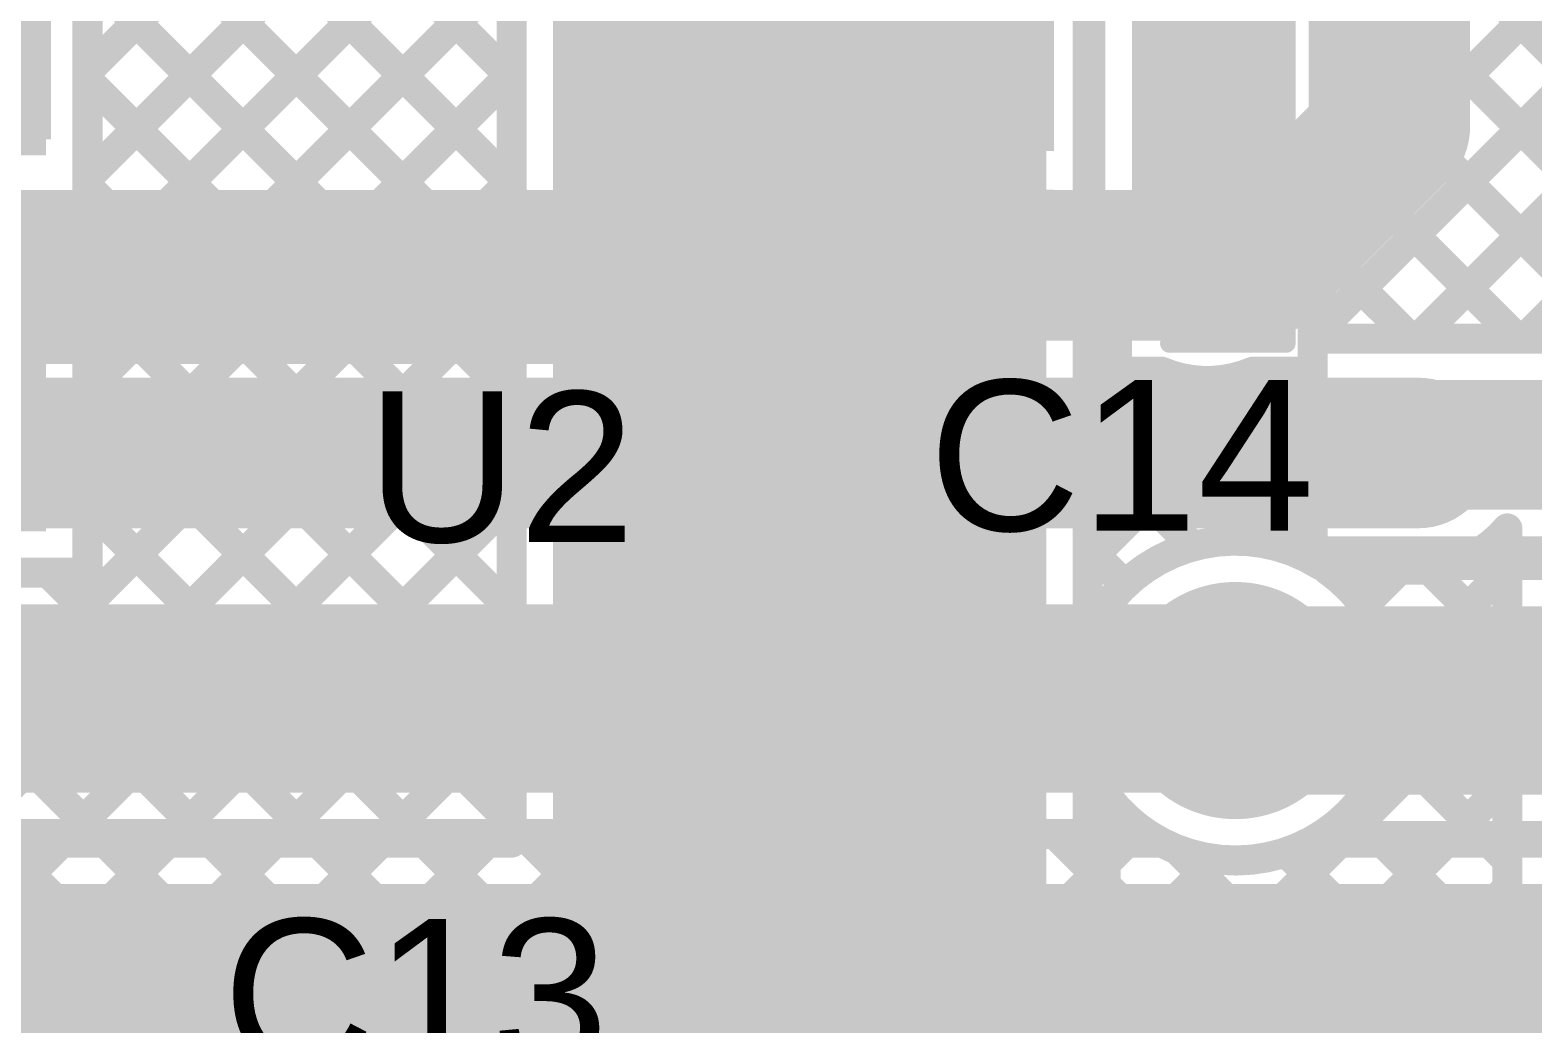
# Model space of a CAD drawing. Header units: millimetres. Extents: x 0 to 214, y 0 to 214.
# Drawn here: x 1.9989 to 2.3981, y 1.6591 to 1.9231 of the extents above; entities that cross this region are included whole.
import ezdxf

# ---------------------------------------------------------------- set-up
doc = ezdxf.new("R2010")
doc.units = ezdxf.units.MM
doc.header["$MEASUREMENT"] = 0
for name, color, linetype in [('BottomLayer', 5, 'Continuous'), ('BottomSolder', 6, 'Continuous'), ('TopLayer', 1, 'Continuous'), ('TopOverlay', 2, 'Continuous'), ('TopPaste', 8, 'Continuous'), ('TopSolder', 216, 'Continuous'), ('ViaHoleLayer', 16, 'Continuous')]:
    doc.layers.add(name, color=color, linetype=linetype)
doc.styles.add('Arial', font='', dxfattribs={"height": 0.2})
doc.styles.get('Arial').set_extended_font_data('Arial')

# ---------------------------------------------------------------- blocks, each defined once
blk = doc.blocks.new('SOIC_8_180')
at = {"layer": 'TopLayer'}
for points in [[(-0.0735, 0.0622), (-0.1365, 0.0622), (-0.1365, 0.0878), (-0.0735, 0.0878)], [(0.13909, 0.0622), (0.0761, 0.0622), (0.0761, 0.0878), (0.13909, 0.0878)], [(-0.0735, 0.0122), (-0.1365, 0.0122), (-0.1365, 0.0378), (-0.0735, 0.0378)], [(0.13909, 0.0122), (0.0761, 0.0122), (0.0761, 0.0378), (0.13909, 0.0378)], [(-0.0735, -0.0378), (-0.1365, -0.0378), (-0.1365, -0.0122), (-0.0735, -0.0122)], [(0.13909, -0.0378), (0.0761, -0.0378), (0.0761, -0.0122), (0.13909, -0.0122)], [(-0.0735, -0.0878), (-0.1365, -0.0878), (-0.1365, -0.0622), (-0.0735, -0.0622)], [(0.13909, -0.0878), (0.0761, -0.0878), (0.0761, -0.0622), (0.13909, -0.0622)]]:
    blk.add_hatch(color=1, dxfattribs=at).paths.add_polyline_path(points)
at = {"layer": 'TopPaste'}
for points in [[(-0.0735, 0.0622), (-0.1365, 0.0622), (-0.1365, 0.0878), (-0.0735, 0.0878)], [(0.13909, 0.0622), (0.0761, 0.0622), (0.0761, 0.0878), (0.13909, 0.0878)], [(-0.0735, 0.0122), (-0.1365, 0.0122), (-0.1365, 0.0378), (-0.0735, 0.0378)], [(0.13909, 0.0122), (0.0761, 0.0122), (0.0761, 0.0378), (0.13909, 0.0378)], [(-0.0735, -0.0378), (-0.1365, -0.0378), (-0.1365, -0.0122), (-0.0735, -0.0122)], [(0.13909, -0.0378), (0.0761, -0.0378), (0.0761, -0.0122), (0.13909, -0.0122)], [(-0.0735, -0.0878), (-0.1365, -0.0878), (-0.1365, -0.0622), (-0.0735, -0.0622)], [(0.13909, -0.0878), (0.0761, -0.0878), (0.0761, -0.0622), (0.13909, -0.0622)]]:
    blk.add_hatch(color=8, dxfattribs=at).paths.add_polyline_path(points)
at = {"layer": 'TopSolder'}
for points in [[(-0.0695, 0.0582), (-0.1405, 0.0582), (-0.1405, 0.0918), (-0.0695, 0.0918)], [(0.14309, 0.0582), (0.0721, 0.0582), (0.0721, 0.0918), (0.14309, 0.0918)], [(-0.0695, 0.0082), (-0.1405, 0.0082), (-0.1405, 0.0418), (-0.0695, 0.0418)], [(0.14309, 0.0082), (0.0721, 0.0082), (0.0721, 0.0418), (0.14309, 0.0418)], [(-0.0695, -0.0418), (-0.1405, -0.0418), (-0.1405, -0.0082), (-0.0695, -0.0082)], [(0.14309, -0.0418), (0.0721, -0.0418), (0.0721, -0.0082), (0.14309, -0.0082)], [(-0.0695, -0.0918), (-0.1405, -0.0918), (-0.1405, -0.0582), (-0.0695, -0.0582)], [(0.14309, -0.0918), (0.0721, -0.0918), (0.0721, -0.0582), (0.14309, -0.0582)]]:
    blk.add_hatch(color=216, dxfattribs=at).paths.add_polyline_path(points)
at = {"layer": 'TopOverlay'}
for points, const_width in [([(-0.12253, 0.101, 1), (-0.13147, 0.101, 1)], 0.007), ([(-0.13322, 0.101, 1), (-0.12972, 0.101, 1)], 0.0035), ([(-0.12428, 0.101, 1), (-0.12078, 0.101, 1)], 0.0035), ([(-0.08025, 0.098, 1), (-0.07675, 0.098, 1)], 0.0035), ([(0.07675, 0.098, 1), (0.08025, 0.098, 1)], 0.0035), ([(-0.08025, -0.1, 1), (-0.07675, -0.1, 1)], 0.0035), ([(0.07675, -0.1, 1), (0.08025, -0.1, 1)], 0.0035)]:
    blk.add_lwpolyline(points, format="xyb", close=True, dxfattribs=dict(at, const_width=const_width))
at = {"layer": 'TopOverlay', "const_width": 0.007}
for points in [[(0.0785, 0.098), (-0.0785, 0.098)], [(0.0785, -0.1), (-0.0785, -0.1)]]:
    blk.add_lwpolyline(points, dxfattribs=at)
blk = doc.blocks.new('C__0603_294')
at = {"layer": 'TopLayer'}
for points in [[(-0.015, 0.0175), (-0.015, -0.0175), (-0.045, -0.0175), (-0.045, 0.0175)], [(0.045, 0.0175), (0.045, -0.0175), (0.015, -0.0175), (0.015, 0.0175)]]:
    blk.add_hatch(color=1, dxfattribs=at).paths.add_polyline_path(points)
at = {"layer": 'TopPaste'}
for points in [[(-0.015, 0.0175), (-0.015, -0.0175), (-0.045, -0.0175), (-0.045, 0.0175)], [(0.045, 0.0175), (0.045, -0.0175), (0.015, -0.0175), (0.015, 0.0175)]]:
    blk.add_hatch(color=8, dxfattribs=at).paths.add_polyline_path(points)
at = {"layer": 'TopSolder'}
for points in [[(-0.01264, 0.01986), (-0.01264, -0.01986), (-0.04736, -0.01986), (-0.04736, 0.01986)], [(0.04736, 0.01986), (0.04736, -0.01986), (0.01264, -0.01986), (0.01264, 0.01986)]]:
    blk.add_hatch(color=216, dxfattribs=at).paths.add_polyline_path(points)
at = {"layer": 'TopOverlay', "const_width": 0.005}
for points in [[(-0.049, 0.021), (-0.018, 0.021)], [(-0.049, -0.021), (-0.049, 0.021)], [(0.018, 0.021), (0.049, 0.021)], [(0.049, -0.021), (0.049, 0.021)], [(-0.049, -0.021), (-0.018, -0.021)], [(0.018, -0.021), (0.049, -0.021)]]:
    blk.add_lwpolyline(points, dxfattribs=at)
at = {"layer": 'TopOverlay', "const_width": 0.0025}
for points in [[(-0.05025, 0.021, 1), (-0.04775, 0.021, 1)], [(-0.05025, 0.021, 1), (-0.04775, 0.021, 1)], [(-0.01925, 0.021, 1), (-0.01675, 0.021, 1)], [(0.01675, 0.021, 1), (0.01925, 0.021, 1)], [(0.04775, 0.021, 1), (0.05025, 0.021, 1)], [(0.04775, 0.021, 1), (0.05025, 0.021, 1)], [(-0.05025, -0.021, 1), (-0.04775, -0.021, 1)], [(-0.05025, -0.021, 1), (-0.04775, -0.021, 1)], [(-0.01925, -0.021, 1), (-0.01675, -0.021, 1)], [(0.01675, -0.021, 1), (0.01925, -0.021, 1)], [(0.04775, -0.021, 1), (0.05025, -0.021, 1)], [(0.04775, -0.021, 1), (0.05025, -0.021, 1)]]:
    blk.add_lwpolyline(points, format="xyb", close=True, dxfattribs=at)
blk = doc.blocks.new('C__0603_295')
at = {"layer": 'TopLayer'}
for points in [[(-0.015, 0.0175), (-0.015, -0.0175), (-0.045, -0.0175), (-0.045, 0.0175)], [(0.045, 0.0175), (0.045, -0.0175), (0.015, -0.0175), (0.015, 0.0175)]]:
    blk.add_hatch(color=1, dxfattribs=at).paths.add_polyline_path(points)
at = {"layer": 'TopPaste'}
for points in [[(-0.015, 0.0175), (-0.015, -0.0175), (-0.045, -0.0175), (-0.045, 0.0175)], [(0.045, 0.0175), (0.045, -0.0175), (0.015, -0.0175), (0.015, 0.0175)]]:
    blk.add_hatch(color=8, dxfattribs=at).paths.add_polyline_path(points)
at = {"layer": 'TopSolder'}
for points in [[(-0.01264, 0.01986), (-0.01264, -0.01986), (-0.04736, -0.01986), (-0.04736, 0.01986)], [(0.04736, 0.01986), (0.04736, -0.01986), (0.01264, -0.01986), (0.01264, 0.01986)]]:
    blk.add_hatch(color=216, dxfattribs=at).paths.add_polyline_path(points)
at = {"layer": 'TopOverlay', "const_width": 0.005}
for points in [[(-0.049, -0.021), (-0.049, 0.021)], [(-0.049, 0.021), (-0.018, 0.021)], [(0.018, 0.021), (0.049, 0.021)], [(0.049, -0.021), (0.049, 0.021)], [(-0.049, -0.021), (-0.018, -0.021)], [(0.018, -0.021), (0.049, -0.021)]]:
    blk.add_lwpolyline(points, dxfattribs=at)
at = {"layer": 'TopOverlay', "const_width": 0.0025}
for points in [[(-0.05025, 0.021, 1), (-0.04775, 0.021, 1)], [(-0.05025, 0.021, 1), (-0.04775, 0.021, 1)], [(-0.01925, 0.021, 1), (-0.01675, 0.021, 1)], [(0.01675, 0.021, 1), (0.01925, 0.021, 1)], [(0.04775, 0.021, 1), (0.05025, 0.021, 1)], [(0.04775, 0.021, 1), (0.05025, 0.021, 1)], [(-0.05025, -0.021, 1), (-0.04775, -0.021, 1)], [(-0.05025, -0.021, 1), (-0.04775, -0.021, 1)], [(-0.01925, -0.021, 1), (-0.01675, -0.021, 1)], [(0.01675, -0.021, 1), (0.01925, -0.021, 1)], [(0.04775, -0.021, 1), (0.05025, -0.021, 1)], [(0.04775, -0.021, 1), (0.05025, -0.021, 1)]]:
    blk.add_lwpolyline(points, format="xyb", close=True, dxfattribs=at)
blk = doc.blocks.new('VT1H471MI135000CE0_296')
at = {"layer": 'TopLayer'}
blk.add_hatch(color=1, dxfattribs=at).paths.add_polyline_path([(-0.32461, 0.03445), (-0.08051, 0.03445), (-0.08051, -0.03445), (-0.32461, -0.03445)])
at = {"layer": 'TopPaste'}
blk.add_hatch(color=8, dxfattribs=at).paths.add_polyline_path([(-0.32461, 0.03445), (-0.08051, 0.03445), (-0.08051, -0.03445), (-0.32461, -0.03445)])
at = {"layer": 'TopSolder'}
blk.add_hatch(color=216, dxfattribs=at).paths.add_polyline_path([(-0.32861, 0.03845), (-0.07651, 0.03845), (-0.07651, -0.03845), (-0.32861, -0.03845)])
at = {"layer": 'TopOverlay', "const_width": 0.01}
for points in [[(-0.30956, 0.048), (-0.30956, 0.108)], [(-0.27956, 0.077), (-0.33956, 0.077)]]:
    blk.add_lwpolyline(points, dxfattribs=at)
at = {"layer": 'TopOverlay', "const_width": 0.005}
for points in [[(-0.31206, 0.108, 1), (-0.30706, 0.108, 1)], [(-0.34206, 0.077, 1), (-0.33706, 0.077, 1)], [(-0.31206, 0.048, 1), (-0.30706, 0.048, 1)]]:
    blk.add_lwpolyline(points, format="xyb", close=True, dxfattribs=at)

msp = doc.modelspace()

# ---------------------------------------------------------------- hatches: boundary and pattern name
at = {"layer": 'BottomLayer'}
h = msp.add_hatch(color=5, dxfattribs=at)
edge = h.paths.add_edge_path()
edge.add_arc((2.36761, 1.81077), 0.01181, 0, 360)
h = msp.add_hatch(color=5, dxfattribs=at)
edge = h.paths.add_edge_path()
edge.add_arc((2.319, 1.745), 0.0315, 0, 360)
at = {"layer": 'BottomSolder'}
h = msp.add_hatch(color=6, dxfattribs=at)
edge = h.paths.add_edge_path()
edge.add_arc((2.319, 1.745), 0.01975, 0, 360)
at = {"layer": 'TopLayer'}
for points in [[(1.87812, 1.88988), (2.00312, 1.88988), (2.00312, 1.92888), (1.87812, 1.92888)], [(2.1378, 1.675), (2.2688, 1.675), (2.2688, 1.92913), (2.1378, 1.92913)], [(1.87812, 1.80256), (2.00312, 1.80256), (2.00312, 1.87888), (1.87812, 1.87888)], [(1.56714, 1.79), (2.00312, 1.79), (2.00312, 1.83012), (1.56714, 1.83012)], [(2.35054, 1.79567), (3.18322, 1.79567), (3.18322, 1.83012), (2.35054, 1.83012)], [(2.408, 1.69626), (1.373, 1.69626), (1.373, 1.404), (2.408, 1.404)]]:
    msp.add_hatch(color=1, dxfattribs=at).paths.add_polyline_path(points)
h = msp.add_hatch(color=1, dxfattribs=at)
edge = h.paths.add_edge_path()
edge.add_arc((2.36761, 1.81077), 0.01181, 0, 360)
h = msp.add_hatch(color=1, dxfattribs=at)
edge = h.paths.add_edge_path()
edge.add_arc((2.319, 1.745), 0.0315, 0, 360)
at = {"layer": 'TopSolder'}
h = msp.add_hatch(color=216, dxfattribs=at)
edge = h.paths.add_edge_path()
edge.add_arc((2.319, 1.745), 0.01975, 0, 360)
at = {"layer": 'ViaHoleLayer'}
h = msp.add_hatch(color=16, dxfattribs=at)
edge = h.paths.add_edge_path()
edge.add_arc((2.36761, 1.81077), 0.00591, 0, 360)
h = msp.add_hatch(color=16, dxfattribs=at)
edge = h.paths.add_edge_path()
edge.add_arc((2.319, 1.745), 0.01575, 0, 360)

# ---------------------------------------------------------------- linework, layer by layer
at = {"layer": 'BottomLayer'}
for points, const_width in [([(1.96913, 1.90813), (2.226, 2.165)], 0.022), ([(2.36137, 1.89737), (2.36137, 2.0063)], 0.04), ([(2.32463, 1.86063), (2.36137, 1.89737)], 0.04), ([(1.80579, 1.86063), (2.32463, 1.86063)], 0.04), ([(1.94962, 1.81077), (2.36761, 1.81077)], 0.04), ([(2.39125, 0.7554), (2.39125, 1.79072)], 0.008), ([(2.34343, 1.77977), (2.36761, 1.77977)], 0.008), ([(2.35314, 1.77031), (2.3626, 1.77977)], 0.008), ([(2.36119, 1.75008), (2.39125, 1.78014)], 0.008), ([(2.37042, 1.7799), (2.39125, 1.75907)], 0.008), ([(1.80579, 1.74554), (2.31738, 1.74554)], 0.05), ([(2.31738, 1.74554), (2.31792, 1.74608)], 0.05), ([(2.35583, 1.7662), (2.39125, 1.73078)], 0.008), ([(1.357, 0.7176), (2.39125, 1.75185)], 0.008), ([(2.35998, 1.73376), (2.39125, 1.7025)], 0.008), ([(1.357, 0.68932), (2.39125, 1.72357)], 0.008), ([(2.34977, 1.71569), (2.39125, 1.67421)], 0.008), ([(1.33065, 1.00239), (2.03781, 1.70954)], 0.008), ([(1.34928, 0.99272), (2.06609, 1.70954)], 0.008), ([(1.357, 0.91559), (2.15095, 1.70954)], 0.008), ([(1.357, 0.85903), (2.20751, 1.70954)], 0.008), ([(1.357, 0.83074), (2.2358, 1.70954)], 0.008), ([(1.357, 0.88731), (2.17923, 1.70954)], 0.008), ([(1.357, 0.77417), (2.29237, 1.70954)], 0.008), ([(1.357, 0.80246), (2.26408, 1.70954)], 0.008), ([(1.36078, 0.97594), (2.09438, 1.70954)], 0.008), ([(1.36161, 0.94849), (2.12266, 1.70954)], 0.008), ([(1.6515, 1.35152), (2.00952, 1.70954)], 0.008), ([(1.82749, 1.70954), (2.29558, 1.70954)], 0.008), ([(1.95994, 1.70954), (2.39125, 1.27823)], 0.008), ([(1.98823, 1.70954), (2.39125, 1.30652)], 0.008), ([(2.01651, 1.70954), (2.39125, 1.3348)], 0.008), ([(2.0448, 1.70954), (2.39125, 1.36309)], 0.008), ([(2.07308, 1.70954), (2.39125, 1.39137)], 0.008), ([(2.10137, 1.70954), (2.39125, 1.41965)], 0.008), ([(2.12965, 1.70954), (2.39125, 1.44794)], 0.008), ([(2.15793, 1.70954), (2.39125, 1.47622)], 0.008), ([(2.18622, 1.70954), (2.39125, 1.50451)], 0.008), ([(2.2145, 1.70954), (2.39125, 1.53279)], 0.008), ([(2.24279, 1.70954), (2.39125, 1.56108)], 0.008), ([(2.27107, 1.70954), (2.39125, 1.58936)], 0.008), ([(2.30344, 1.70545), (2.39125, 1.61764)], 0.008), ([(2.33248, 1.7047), (2.39125, 1.64593)], 0.008), ([(1.357, 0.74589), (2.31392, 1.70281)], 0.008), ([(1.357, 0.66104), (2.39125, 1.69529)], 0.008), ([(1.357, 0.63275), (2.39125, 1.667)], 0.008)]:
    msp.add_lwpolyline(points, dxfattribs=dict(at, const_width=const_width))
for points, const_width in [([(2.35137, 1.89737, 1), (2.37137, 1.89737, 1)], 0.02), ([(2.35137, 1.89737, 1), (2.37137, 1.89737, 1)], 0.02), ([(2.31463, 1.86063, 1), (2.33463, 1.86063, 1)], 0.02), ([(2.31463, 1.86063, 1), (2.33463, 1.86063, 1)], 0.02), ([(2.35761, 1.81077, 1), (2.37761, 1.81077, 1)], 0.02), ([(2.38925, 1.79072, 1), (2.39325, 1.79072, 1)], 0.004), ([(2.38925, 1.79072, 1), (2.39325, 1.79072, 1)], 0.004), ([(2.34143, 1.77977, 1), (2.34543, 1.77977, 1)], 0.004), ([(2.34143, 1.77977, 1), (2.34543, 1.77977, 1)], 0.004), ([(2.3606, 1.77977, 1), (2.3646, 1.77977, 1)], 0.004), ([(2.36561, 1.77977, 1), (2.36961, 1.77977, 1)], 0.004), ([(2.36561, 1.77977, 1), (2.36961, 1.77977, 1)], 0.004), ([(2.36842, 1.7799, 1), (2.37242, 1.7799, 1)], 0.004), ([(2.38925, 1.78014, 1), (2.39325, 1.78014, 1)], 0.004), ([(2.35114, 1.77031, 1), (2.35514, 1.77031, 1)], 0.004), ([(2.30488, 1.74554, 1), (2.32988, 1.74554, 1)], 0.025), ([(2.30488, 1.74554, 1), (2.32988, 1.74554, 1)], 0.025), ([(2.30542, 1.74608, 1), (2.33042, 1.74608, 1)], 0.025), ([(2.35383, 1.7662, 1), (2.35783, 1.7662, 1)], 0.004), ([(2.38925, 1.75907, 1), (2.39325, 1.75907, 1)], 0.004), ([(2.35919, 1.75008, 1), (2.36319, 1.75008, 1)], 0.004), ([(2.38925, 1.75185, 1), (2.39325, 1.75185, 1)], 0.004), ([(2.3595, 1.745, 1), (2.3635, 1.745, 1)], 0.004), ([(2.3595, 1.745, 1), (2.3635, 1.745, 1)], 0.004), ([(2.35798, 1.73376, 1), (2.36198, 1.73376, 1)], 0.004), ([(2.38925, 1.73078, 1), (2.39325, 1.73078, 1)], 0.004), ([(2.38925, 1.72357, 1), (2.39325, 1.72357, 1)], 0.004), ([(2.34777, 1.71569, 1), (2.35177, 1.71569, 1)], 0.004), ([(2.00752, 1.70954, 1), (2.01152, 1.70954, 1)], 0.004), ([(2.01451, 1.70954, 1), (2.01851, 1.70954, 1)], 0.004), ([(2.03581, 1.70954, 1), (2.03981, 1.70954, 1)], 0.004), ([(2.0428, 1.70954, 1), (2.0468, 1.70954, 1)], 0.004), ([(2.06409, 1.70954, 1), (2.06809, 1.70954, 1)], 0.004), ([(2.07108, 1.70954, 1), (2.07508, 1.70954, 1)], 0.004), ([(2.09238, 1.70954, 1), (2.09638, 1.70954, 1)], 0.004), ([(2.09937, 1.70954, 1), (2.10337, 1.70954, 1)], 0.004), ([(2.12066, 1.70954, 1), (2.12466, 1.70954, 1)], 0.004), ([(2.12765, 1.70954, 1), (2.13165, 1.70954, 1)], 0.004), ([(2.14895, 1.70954, 1), (2.15295, 1.70954, 1)], 0.004), ([(2.15593, 1.70954, 1), (2.15993, 1.70954, 1)], 0.004), ([(2.17723, 1.70954, 1), (2.18123, 1.70954, 1)], 0.004), ([(2.18422, 1.70954, 1), (2.18822, 1.70954, 1)], 0.004), ([(2.20551, 1.70954, 1), (2.20951, 1.70954, 1)], 0.004), ([(2.2125, 1.70954, 1), (2.2165, 1.70954, 1)], 0.004), ([(2.2338, 1.70954, 1), (2.2378, 1.70954, 1)], 0.004), ([(2.24079, 1.70954, 1), (2.24479, 1.70954, 1)], 0.004), ([(2.26208, 1.70954, 1), (2.26608, 1.70954, 1)], 0.004), ([(2.26907, 1.70954, 1), (2.27307, 1.70954, 1)], 0.004), ([(2.29037, 1.70954, 1), (2.29437, 1.70954, 1)], 0.004), ([(2.29358, 1.70954, 1), (2.29758, 1.70954, 1)], 0.004), ([(2.29358, 1.70954, 1), (2.29758, 1.70954, 1)], 0.004), ([(2.30144, 1.70545, 1), (2.30544, 1.70545, 1)], 0.004), ([(2.33048, 1.7047, 1), (2.33448, 1.7047, 1)], 0.004), ([(2.31192, 1.70281, 1), (2.31592, 1.70281, 1)], 0.004), ([(2.38925, 1.7025, 1), (2.39325, 1.7025, 1)], 0.004), ([(2.38925, 1.69529, 1), (2.39325, 1.69529, 1)], 0.004), ([(2.38925, 1.67421, 1), (2.39325, 1.67421, 1)], 0.004), ([(2.38925, 1.667, 1), (2.39325, 1.667, 1)], 0.004)]:
    msp.add_lwpolyline(points, format="xyb", close=True, dxfattribs=dict(at, const_width=const_width))
at = {"layer": 'BottomLayer', "const_width": 0.008}
for points in [[(2.39125, 1.79072, -0.220281), (2.36761, 1.77977)], [(2.34343, 1.77977, -0.244247), (2.3615, 1.745)], [(2.3615, 1.745, -0.597546), (2.29558, 1.70954)]]:
    msp.add_lwpolyline(points, format="xyb", dxfattribs=at)
at = {"layer": 'TopLayer'}
for points, const_width in [([(2.01412, 1.91213), (2.1268, 2.0248)], 0.008), ([(2.01412, 2.02306), (2.1268, 1.91038)], 0.008), ([(2.01412, 1.88384), (2.1268, 1.99652)], 0.008), ([(2.31152, 1.86089), (2.31152, 1.9821)], 0.04), ([(2.01412, 1.99478), (2.1268, 1.8821)], 0.008), ([(2.28052, 1.86089), (2.28052, 1.9821)], 0.008), ([(2.34252, 1.90112), (2.41594, 1.97454)], 0.008), ([(2.34252, 1.87283), (2.44289, 1.9732)], 0.008), ([(2.34664, 1.97338), (2.4789, 1.84112)], 0.008), ([(2.01412, 1.85556), (2.1268, 1.96823)], 0.008), ([(2.34252, 1.86089), (2.34252, 1.96926)], 0.008), ([(2.01412, 1.96649), (2.1268, 1.85381)], 0.008), ([(2.34252, 1.94921), (2.45062, 1.84112)], 0.008), ([(2.33952, 1.84155), (2.44289, 1.94492)], 0.008), ([(2.01412, 1.82727), (2.1268, 1.93995)], 0.008), ([(2.01412, 1.93821), (2.1268, 1.82553)], 0.008), ([(2.01412, 1.88988), (2.01412, 1.93188)], 0.008), ([(2.1268, 1.70726), (2.1268, 1.92837)], 0.008), ([(2.2798, 1.7614), (2.2798, 1.92837)], 0.008), ([(2.36738, 1.84112), (2.45814, 1.93188)], 0.008), ([(2.39566, 1.84112), (2.48642, 1.93188)], 0.008), ([(2.34252, 1.92093), (2.42234, 1.84112)], 0.008), ([(2.2528, 1.91016), (2.25352, 1.91089)], 0.022), ([(2.2528, 1.88189), (2.2528, 1.91016)], 0.022), ([(2.01412, 1.79899), (2.1268, 1.91167)], 0.008), ([(2.01412, 1.90992), (2.1268, 1.79724)], 0.008), ([(2.34252, 1.89264), (2.39405, 1.84112)], 0.008), ([(2.01412, 1.87888), (2.01412, 1.88988)], 0.008), ([(2.01412, 1.87888), (2.01412, 1.88988)], 0.008), ([(1.95068, 1.70726), (2.1268, 1.88338)], 0.008), ([(2.01412, 1.88164), (2.1268, 1.76896)], 0.008), ([(2.01412, 1.84112), (2.01412, 1.87888)], 0.008), ([(2.24864, 1.61417), (2.24864, 1.85601)], 0.04), ([(2.34252, 1.86436), (2.36577, 1.84112)], 0.008), ([(1.97896, 1.70726), (2.1268, 1.8551)], 0.008), ([(2.01412, 1.85335), (2.1268, 1.74068)], 0.008), ([(2.33952, 1.83239), (2.33952, 1.84759)], 0.008), ([(2.01412, 1.79156), (2.01412, 1.84112)], 0.008), ([(2.01412, 1.79156), (2.01412, 1.84112)], 0.008), ([(2.2798, 1.83839), (2.28548, 1.84408)], 0.008), ([(2.2798, 1.84224), (2.28752, 1.83451)], 0.008), ([(2.28752, 1.83239), (2.28752, 1.84127)], 0.008), ([(2.33954, 1.84112), (2.70403, 1.84112)], 0.008), ([(2.33954, 1.78467), (2.33954, 1.84112)], 0.008), ([(2.2798, 1.78182), (2.33037, 1.83239)], 0.008), ([(2.28752, 1.83239), (2.29933, 1.83239)], 0.008), ([(2.28964, 1.83239), (2.3402, 1.78183)], 0.008), ([(2.32372, 1.83239), (2.33952, 1.83239)], 0.008), ([(2.2798, 1.81011), (2.30131, 1.83162)], 0.008), ([(2.31941, 1.83091), (2.33954, 1.81077)], 0.008), ([(2.00724, 1.70726), (2.1268, 1.82681)], 0.008), ([(2.01412, 1.82507), (2.1268, 1.71239)], 0.008), ([(2.2798, 1.81395), (2.30776, 1.78598)], 0.008), ([(2.31338, 1.78712), (2.33954, 1.81328)], 0.008), ([(2.01412, 1.79679), (2.10365, 1.70726)], 0.008), ([(2.03553, 1.70726), (2.1268, 1.79853)], 0.008), ([(2.01412, 1.779), (2.01412, 1.79156)], 0.008), ([(2.2798, 1.78567), (2.28969, 1.77577)], 0.008), ([(2.33954, 1.78467), (2.52576, 1.78467)], 0.008), ([(2.36383, 1.781), (2.3675, 1.78467)], 0.008), ([(2.36565, 1.78467), (2.36932, 1.781)], 0.008), ([(2.39211, 1.781), (2.39578, 1.78467)], 0.008), ([(2.39393, 1.78467), (2.3976, 1.781)], 0.008), ([(2.34158, 1.781), (2.418, 1.781)], 0.008), ([(1.83266, 1.779), (2.01412, 1.779)], 0.008), ([(1.94705, 1.779), (2.01879, 1.70726)], 0.008), ([(1.97534, 1.779), (2.04708, 1.70726)], 0.008), ([(2.00362, 1.779), (2.07536, 1.70726)], 0.008), ([(2.06381, 1.70726), (2.1268, 1.77024)], 0.008), ([(2.319, 1.745), (2.418, 1.745)], 0.05), ([(2.418, 1.745), (2.57, 1.593)], 0.05), ([(2.0921, 1.70726), (2.1268, 1.74196)], 0.008), ([(2.2798, 1.70726), (2.2798, 1.7286)], 0.008), ([(2.12038, 1.70726), (2.1268, 1.71368)], 0.008), ([(2.29009, 1.70726), (2.29369, 1.71086)], 0.008), ([(2.34158, 1.709), (2.40309, 1.709)], 0.008), ([(1.82308, 1.70726), (2.1268, 1.70726)], 0.008), ([(2.2798, 1.70726), (2.29947, 1.70726)], 0.008), ([(2.33853, 1.70726), (2.40483, 1.70726)], 0.008)]:
    msp.add_lwpolyline(points, dxfattribs=dict(at, const_width=const_width))
for points, const_width in [([(2.34052, 1.92093, 1), (2.34452, 1.92093, 1)], 0.004), ([(2.2473, 1.91016, 1), (2.2583, 1.91016, 1)], 0.011), ([(2.2473, 1.91016, 1), (2.2583, 1.91016, 1)], 0.011), ([(2.24802, 1.91089, 1), (2.25902, 1.91089, 1)], 0.011), ([(2.01212, 1.91213, 1), (2.01612, 1.91213, 1)], 0.004), ([(2.01212, 1.90992, 1), (2.01612, 1.90992, 1)], 0.004), ([(2.1248, 1.91167, 1), (2.1288, 1.91167, 1)], 0.004), ([(2.1248, 1.91038, 1), (2.1288, 1.91038, 1)], 0.004), ([(2.34052, 1.90112, 1), (2.34452, 1.90112, 1)], 0.004), ([(2.34052, 1.89264, 1), (2.34452, 1.89264, 1)], 0.004), ([(2.01212, 1.88988, 1), (2.01612, 1.88988, 1)], 0.004), ([(2.01212, 1.88988, 1), (2.01612, 1.88988, 1)], 0.004), ([(2.01212, 1.88988, 1), (2.01612, 1.88988, 1)], 0.004), ([(2.2473, 1.88189, 1), (2.2583, 1.88189, 1)], 0.011), ([(2.01212, 1.88384, 1), (2.01612, 1.88384, 1)], 0.004), ([(2.01212, 1.88164, 1), (2.01612, 1.88164, 1)], 0.004), ([(2.1248, 1.88338, 1), (2.1288, 1.88338, 1)], 0.004), ([(2.1248, 1.8821, 1), (2.1288, 1.8821, 1)], 0.004), ([(2.01212, 1.87888, 1), (2.01612, 1.87888, 1)], 0.004), ([(2.01212, 1.87888, 1), (2.01612, 1.87888, 1)], 0.004), ([(2.01212, 1.87888, 1), (2.01612, 1.87888, 1)], 0.004), ([(2.30152, 1.86089, 1), (2.32152, 1.86089, 1)], 0.02), ([(2.34052, 1.87283, 1), (2.34452, 1.87283, 1)], 0.004), ([(2.23864, 1.85601, 1), (2.25864, 1.85601, 1)], 0.02), ([(2.34052, 1.86436, 1), (2.34452, 1.86436, 1)], 0.004), ([(2.27852, 1.86089, 1), (2.28252, 1.86089, 1)], 0.004), ([(2.27852, 1.86089, 1), (2.28252, 1.86089, 1)], 0.004), ([(2.34052, 1.86089, 1), (2.34452, 1.86089, 1)], 0.004), ([(2.34052, 1.86089, 1), (2.34452, 1.86089, 1)], 0.004), ([(2.01212, 1.85556, 1), (2.01612, 1.85556, 1)], 0.004), ([(2.01212, 1.85335, 1), (2.01612, 1.85335, 1)], 0.004), ([(2.1248, 1.8551, 1), (2.1288, 1.8551, 1)], 0.004), ([(2.1248, 1.85381, 1), (2.1288, 1.85381, 1)], 0.004), ([(2.33752, 1.84759, 1), (2.34152, 1.84759, 1)], 0.004), ([(2.33752, 1.84759, 1), (2.34152, 1.84759, 1)], 0.004), ([(2.01212, 1.84112, 1), (2.01612, 1.84112, 1)], 0.004), ([(2.01212, 1.84112, 1), (2.01612, 1.84112, 1)], 0.004), ([(2.01212, 1.84112, 1), (2.01612, 1.84112, 1)], 0.004), ([(2.2778, 1.84224, 1), (2.2818, 1.84224, 1)], 0.004), ([(2.28348, 1.84408, 1), (2.28748, 1.84408, 1)], 0.004), ([(2.28552, 1.84127, 1), (2.28952, 1.84127, 1)], 0.004), ([(2.28552, 1.84127, 1), (2.28952, 1.84127, 1)], 0.004), ([(2.33752, 1.84155, 1), (2.34152, 1.84155, 1)], 0.004), ([(2.33754, 1.84112, 1), (2.34154, 1.84112, 1)], 0.004), ([(2.33754, 1.84112, 1), (2.34154, 1.84112, 1)], 0.004), ([(2.36377, 1.84112, 1), (2.36777, 1.84112, 1)], 0.004), ([(2.36538, 1.84112, 1), (2.36938, 1.84112, 1)], 0.004), ([(2.39205, 1.84112, 1), (2.39605, 1.84112, 1)], 0.004), ([(2.39366, 1.84112, 1), (2.39766, 1.84112, 1)], 0.004), ([(2.2778, 1.83839, 1), (2.2818, 1.83839, 1)], 0.004), ([(2.28552, 1.83451, 1), (2.28952, 1.83451, 1)], 0.004), ([(2.28552, 1.83239, 1), (2.28952, 1.83239, 1)], 0.004), ([(2.28552, 1.83239, 1), (2.28952, 1.83239, 1)], 0.004), ([(2.28764, 1.83239, 1), (2.29164, 1.83239, 1)], 0.004), ([(2.29733, 1.83239, 1), (2.30133, 1.83239, 1)], 0.004), ([(2.29733, 1.83239, 1), (2.30133, 1.83239, 1)], 0.004), ([(2.32172, 1.83239, 1), (2.32572, 1.83239, 1)], 0.004), ([(2.32172, 1.83239, 1), (2.32572, 1.83239, 1)], 0.004), ([(2.32837, 1.83239, 1), (2.33237, 1.83239, 1)], 0.004), ([(2.33752, 1.83239, 1), (2.34152, 1.83239, 1)], 0.004), ([(2.33752, 1.83239, 1), (2.34152, 1.83239, 1)], 0.004), ([(2.29931, 1.83162, 1), (2.30331, 1.83162, 1)], 0.004), ([(2.31741, 1.83091, 1), (2.32141, 1.83091, 1)], 0.004), ([(2.01212, 1.82727, 1), (2.01612, 1.82727, 1)], 0.004), ([(2.01212, 1.82507, 1), (2.01612, 1.82507, 1)], 0.004), ([(2.1248, 1.82681, 1), (2.1288, 1.82681, 1)], 0.004), ([(2.1248, 1.82553, 1), (2.1288, 1.82553, 1)], 0.004), ([(2.2778, 1.81395, 1), (2.2818, 1.81395, 1)], 0.004), ([(2.33754, 1.81328, 1), (2.34154, 1.81328, 1)], 0.004), ([(2.2778, 1.81011, 1), (2.2818, 1.81011, 1)], 0.004), ([(2.33754, 1.81077, 1), (2.34154, 1.81077, 1)], 0.004), ([(2.01212, 1.79899, 1), (2.01612, 1.79899, 1)], 0.004), ([(2.01212, 1.79679, 1), (2.01612, 1.79679, 1)], 0.004), ([(2.1248, 1.79853, 1), (2.1288, 1.79853, 1)], 0.004), ([(2.1248, 1.79724, 1), (2.1288, 1.79724, 1)], 0.004), ([(2.01212, 1.79156, 1), (2.01612, 1.79156, 1)], 0.004), ([(2.01212, 1.79156, 1), (2.01612, 1.79156, 1)], 0.004), ([(2.01212, 1.79156, 1), (2.01612, 1.79156, 1)], 0.004), ([(2.2778, 1.78567, 1), (2.2818, 1.78567, 1)], 0.004), ([(2.30576, 1.78598, 1), (2.30976, 1.78598, 1)], 0.004), ([(2.31138, 1.78712, 1), (2.31538, 1.78712, 1)], 0.004), ([(2.33754, 1.78467, 1), (2.34154, 1.78467, 1)], 0.004), ([(2.33754, 1.78467, 1), (2.34154, 1.78467, 1)], 0.004), ([(2.36365, 1.78467, 1), (2.36765, 1.78467, 1)], 0.004), ([(2.3655, 1.78467, 1), (2.3695, 1.78467, 1)], 0.004), ([(2.39193, 1.78467, 1), (2.39593, 1.78467, 1)], 0.004), ([(2.39378, 1.78467, 1), (2.39778, 1.78467, 1)], 0.004), ([(2.2778, 1.78182, 1), (2.2818, 1.78182, 1)], 0.004), ([(2.3382, 1.78183, 1), (2.3422, 1.78183, 1)], 0.004), ([(2.33958, 1.781, 1), (2.34358, 1.781, 1)], 0.004), ([(2.33958, 1.781, 1), (2.34358, 1.781, 1)], 0.004), ([(2.36183, 1.781, 1), (2.36583, 1.781, 1)], 0.004), ([(2.36732, 1.781, 1), (2.37132, 1.781, 1)], 0.004), ([(2.39011, 1.781, 1), (2.39411, 1.781, 1)], 0.004), ([(2.3956, 1.781, 1), (2.3996, 1.781, 1)], 0.004), ([(2.00162, 1.779, 1), (2.00562, 1.779, 1)], 0.004), ([(2.01212, 1.779, 1), (2.01612, 1.779, 1)], 0.004), ([(2.01212, 1.779, 1), (2.01612, 1.779, 1)], 0.004), ([(2.28769, 1.77577, 1), (2.29169, 1.77577, 1)], 0.004), ([(2.1248, 1.77024, 1), (2.1288, 1.77024, 1)], 0.004), ([(2.1248, 1.76896, 1), (2.1288, 1.76896, 1)], 0.004), ([(2.3065, 1.745, 1), (2.3315, 1.745, 1)], 0.025), ([(2.4055, 1.745, 1), (2.4305, 1.745, 1)], 0.025), ([(2.4055, 1.745, 1), (2.4305, 1.745, 1)], 0.025), ([(2.2778, 1.7614, 1), (2.2818, 1.7614, 1)], 0.004), ([(2.2778, 1.7614, 1), (2.2818, 1.7614, 1)], 0.004), ([(2.1248, 1.74196, 1), (2.1288, 1.74196, 1)], 0.004), ([(2.1248, 1.74068, 1), (2.1288, 1.74068, 1)], 0.004), ([(2.2778, 1.7286, 1), (2.2818, 1.7286, 1)], 0.004), ([(2.2778, 1.7286, 1), (2.2818, 1.7286, 1)], 0.004), ([(2.1248, 1.71368, 1), (2.1288, 1.71368, 1)], 0.004), ([(2.1248, 1.71239, 1), (2.1288, 1.71239, 1)], 0.004), ([(2.29169, 1.71086, 1), (2.29569, 1.71086, 1)], 0.004), ([(2.33958, 1.709, 1), (2.34358, 1.709, 1)], 0.004), ([(2.33958, 1.709, 1), (2.34358, 1.709, 1)], 0.004), ([(2.00524, 1.70726, 1), (2.00924, 1.70726, 1)], 0.004), ([(2.01679, 1.70726, 1), (2.02079, 1.70726, 1)], 0.004), ([(2.03353, 1.70726, 1), (2.03753, 1.70726, 1)], 0.004), ([(2.04508, 1.70726, 1), (2.04908, 1.70726, 1)], 0.004), ([(2.06181, 1.70726, 1), (2.06581, 1.70726, 1)], 0.004), ([(2.07336, 1.70726, 1), (2.07736, 1.70726, 1)], 0.004), ([(2.0901, 1.70726, 1), (2.0941, 1.70726, 1)], 0.004), ([(2.10165, 1.70726, 1), (2.10565, 1.70726, 1)], 0.004), ([(2.11838, 1.70726, 1), (2.12238, 1.70726, 1)], 0.004), ([(2.1248, 1.70726, 1), (2.1288, 1.70726, 1)], 0.004), ([(2.1248, 1.70726, 1), (2.1288, 1.70726, 1)], 0.004), ([(2.2778, 1.70726, 1), (2.2818, 1.70726, 1)], 0.004), ([(2.2778, 1.70726, 1), (2.2818, 1.70726, 1)], 0.004), ([(2.28809, 1.70726, 1), (2.29209, 1.70726, 1)], 0.004), ([(2.29747, 1.70726, 1), (2.30147, 1.70726, 1)], 0.004), ([(2.29747, 1.70726, 1), (2.30147, 1.70726, 1)], 0.004), ([(2.33653, 1.70726, 1), (2.34053, 1.70726, 1)], 0.004), ([(2.33653, 1.70726, 1), (2.34053, 1.70726, 1)], 0.004)]:
    msp.add_lwpolyline(points, format="xyb", close=True, dxfattribs=dict(at, const_width=const_width))
at = {"layer": 'TopLayer', "const_width": 0.008}
for points in [[(2.28752, 1.84127, -0.173036), (2.28052, 1.86089)], [(2.34252, 1.86089, -0.111349), (2.33952, 1.84759)], [(2.32372, 1.83239, -0.20498), (2.29933, 1.83239)], [(2.2798, 1.7614, -0.463089), (2.34158, 1.781)], [(2.29947, 1.70726, -0.176014), (2.2798, 1.7286)], [(2.34158, 1.709, -0.020659), (2.33853, 1.70726)]]:
    msp.add_lwpolyline(points, format="xyb", dxfattribs=at)

# ---------------------------------------------------------------- block references
for name, p, rotation in [('SOIC_8_180', (2.07652, 1.93589), 180), ('VT1H471MI135000CE0_296', (2.20656, 1.37216), 270)]:
    msp.add_blockref(name, p, dxfattribs=dict(rotation=rotation))
for name, p in [('C__0603_294', (2.28352, 1.91089)), ('C__0603_295', (2.28352, 1.86089))]:
    msp.add_blockref(name, p)

# ---------------------------------------------------------------- texts
at = {"layer": 'TopOverlay', "style": 'Arial'}
for s, p in [('C14', (2.23754, 1.79012)), ('U2', (2.0882, 1.78712)), ('C13', (2.05002, 1.64701))]:
    msp.add_text(s, height=0.04, dxfattribs=at).set_placement(p)

doc.saveas('drawing.dxf')
